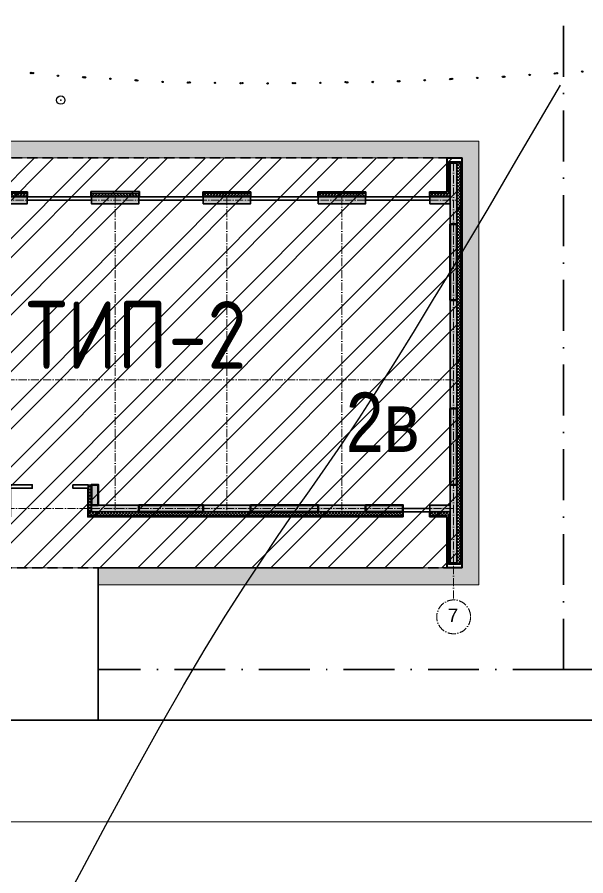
# Model space of a CAD drawing. Header units: millimetres. Extents: x 1353783 to 6492029790, y -7276956 to -512500.
# Drawn here: x 9981133 to 9984494, y -2834021 to -2828950 of the extents above; entities that cross this region are included whole.
import ezdxf
from ezdxf.enums import TextEntityAlignment as Align

# ---------------------------------------------------------------- set-up
doc = ezdxf.new("R2010")
doc.units = ezdxf.units.MM
for name, pattern in [('( Dashed )', [0.75, 0.5, -0.25]), ('482 Границы районов', [5, 3, -1, 0, -1]), ('ACAD_ISO10W100', [18, 12, -3, 0, -3]), ('CONTI', [0]), ('осевая', [50.800000000000004, 31.75, -6.35, 6.35, -6.35])]:
    doc.linetypes.add(name, pattern=pattern)
doc.layers.get('0').update_dxf_attribs({"lineweight": 5})
doc.layers.get('Defpoints').update_dxf_attribs({"color": 255})
for name, color, linetype, lineweight in [('!A-DIAFRAGM типовой', 142, 'Continuous', 0), ('7земля', 7, 'Continuous', 30), ('DIAFRAGM', 46, 'Continuous', 30), ('G-ANNO-SCHD', 231, 'Continuous', 9), ('Hatch', 254, 'Continuous', 5), ('INSULATION', 81, 'Continuous', 5), ('Room_name', 250, 'Continuous', 20), ('Room_number', 250, 'Continuous', 13), ('ГП-Граница учасика ИЖС', 3, 'Continuous', 5), ('ГП-Тратуар', 3, 'Continuous', 5), ('оси', 231, 'осевая', 9)]:
    doc.layers.add(name, color=color, linetype=linetype, lineweight=lineweight)
for name, color, linetype in [('GORIZUNKNOWN', 32, 'CONTI'), ('PI_DTUNKNOWN', 250, 'CONTI'), ('SIT_LРЕЛЬЕФ', 7, 'CONTI'), ('РЕЛЬЕФ', 7, 'CONTI')]:
    doc.layers.add(name, color=color, linetype=linetype)
doc.styles.add('GOST Common', font='', dxfattribs={"height": 3})
doc.styles.add('ISOCPEUR', font='', dxfattribs={"width": 0.85})
doc.styles.add('основной', font='Arial Narrow.ttf', dxfattribs={"height": 1.5})
doc.styles.get('GOST Common').set_extended_font_data('GOST Common')
doc.styles.get('ISOCPEUR').set_extended_font_data('ISOCPEUR')

# ---------------------------------------------------------------- blocks, each defined once
blk = doc.blocks.new('амвамвам')
at = {"lineweight": 30, "ltscale": 100, "true_color": 0x939598}
h = blk.add_hatch(color=252, dxfattribs=at)
h.dxf.hatch_style = 1
h.paths.add_polyline_path([(9861480.360560529, -3565391.887693496), (9861480.360560536, -3565891.887693496), (9856930.360285938, -3565891.887693496), (9856930.357679859, -3565391.887648938)], flags=17)
h.paths.add_polyline_path([(9864280.360560529, -3565391.887648912), (9864280.360560536, -3565891.887648912), (9875030.357947625, -3565891.887648916), (9875530.357947625, -3565891.887648914), (9875530.357947618, -3553291.857615596), (9875530.357947618, -3552791.857615596), (9850030.357746795, -3552791.857615601), (9849530.357746795, -3552791.857615599), (9849530.35774681, -3568391.654640853), (9850030.361011222, -3568391.654640853), (9850030.35774681, -3553291.854581613), (9875030.35794764, -3553291.857665183), (9875030.357947618, -3565391.887693504)])
at = {"color": 251, "lineweight": 15, "ltscale": 100, "true_color": 0x636466}
blk.add_lwpolyline([(9864280.360560529, -3565391.887648912), (9864280.360560536, -3565891.887648912), (9875030.357947625, -3565891.887648916), (9875530.357947625, -3565891.887648914), (9875530.357947618, -3553291.857615596), (9875530.357947618, -3552791.857615596), (9850030.357746795, -3552791.857615601), (9849530.357746795, -3552791.857615599), (9849530.35774681, -3568391.654640853), (9850030.361011222, -3568391.654640853), (9850030.35774681, -3553291.854581613), (9875030.35794764, -3553291.857665183), (9875030.357947618, -3565391.887693504)], close=True, dxfattribs=at)
blk = doc.blocks.new('ТИП-2')
at = {"layer": '!A-DIAFRAGM типовой', "lineweight": 0, "ltscale": 100, "true_color": 0x000000}
h = blk.add_hatch(color=18, dxfattribs=at)
h.dxf.hatch_style = 1
h.paths.add_polyline_path([(10321114.28069974, -2871325.794384203), (10321314.28069974, -2871325.794339576), (10321314.2802981, -2869525.794339576), (10321114.2802981, -2869525.794384203)])
h = blk.add_hatch(color=18, dxfattribs=at)
h.dxf.hatch_style = 1
h.paths.add_polyline_path([(10345614.2808138, -2871325.784358687), (10345814.2808138, -2871325.78431406), (10345814.28041215, -2869525.78909589), (10345614.28041215, -2869525.789140517)])
h = blk.add_hatch(color=18, dxfattribs=at)
h.dxf.hatch_style = 1
h.paths.add_polyline_path([(10327514.28055711, -2870525.800309684), (10327514.28060173, -2870725.800309684), (10328314.27932481, -2870725.800131175), (10328314.27928018, -2870525.800131175)])
h = blk.add_hatch(color=18, dxfattribs=at)
h.dxf.hatch_style = 1
h.paths.add_polyline_path([(10331714.2812801, -2870525.800449893), (10331714.28132472, -2870725.800449893), (10333114.27990833, -2870725.800137503), (10333114.2798637, -2870525.800137503)])
h = blk.add_hatch(color=18, dxfattribs=at)
h.dxf.hatch_style = 1
h.paths.add_polyline_path([(10335014.28127516, -2870525.800449896), (10335014.28131979, -2870725.800449896), (10336414.27990339, -2870725.800137506), (10336414.27985877, -2870525.800137506)])
h = blk.add_hatch(color=18, dxfattribs=at)
h.dxf.hatch_style = 1
h.paths.add_polyline_path([(10338314.28127516, -2870525.800449896), (10338314.28131979, -2870725.800449896), (10339714.27990339, -2870725.800137506), (10339714.27985877, -2870525.800137506)])
h = blk.add_hatch(color=18, dxfattribs=at)
h.dxf.hatch_style = 1
h.paths.add_polyline_path([(10341714.28127514, -2870525.800449898), (10341714.28131977, -2870725.800449898), (10343114.27990338, -2870725.800137509), (10343114.27985875, -2870525.800137509)])
h = blk.add_hatch(color=18, dxfattribs=at)
h.dxf.hatch_style = 1
h.paths.add_polyline_path([(10345014.2805906, -2870525.791351355), (10345014.28063523, -2870725.791351355), (10345614.28067992, -2870725.791217473), (10345614.28063529, -2870525.791217473)])
h = blk.add_hatch(color=18, dxfattribs=at)
h.dxf.hatch_style = 1
h.paths.add_polyline_path([(10327514.28073561, -2871325.794377865), (10327714.28073561, -2871325.794333238), (10327714.28060173, -2870725.794333238), (10327514.28060173, -2870725.794377865)])
h = blk.add_hatch(color=18, dxfattribs=at)
h.dxf.hatch_style = 1
h.paths.add_polyline_path([(10345814.28014073, -2873575.794361891), (10345614.28014073, -2873575.794406518), (10345614.28085477, -2876775.794416242), (10345814.28085477, -2876775.794371615)])
h = blk.add_hatch(color=18, dxfattribs=at)
h.dxf.hatch_style = 1
h.paths.add_polyline_path([(10321114.28003041, -2876775.795799684), (10321314.28003041, -2876775.795755057), (10321314.2794391, -2874125.798562277), (10321114.2794391, -2874125.798606904)])
h = blk.add_hatch(color=18, dxfattribs=at)
h.dxf.hatch_style = 1
h.paths.add_polyline_path([(10327714.28037449, -2874125.798539959), (10327514.28037449, -2874125.798584586), (10327514.28096579, -2876775.794385423), (10327714.28096579, -2876775.794340796)])
h = blk.add_hatch(color=18, dxfattribs=at)
h.dxf.hatch_style = 1
h.paths.add_polyline_path([(10321314.27962602, -2874925.831572238), (10321314.27967064, -2875125.831572238), (10322714.27967064, -2875125.831259849), (10322714.27962602, -2874925.831259849)])
h = blk.add_hatch(color=18, dxfattribs=at)
h.dxf.hatch_style = 1
h.paths.add_polyline_path([(10326114.28152829, -2874925.825995184), (10326114.28157292, -2875125.825995184), (10327514.28157292, -2875125.825682795), (10327514.28152829, -2874925.825682795)])
h = blk.add_hatch(color=18, dxfattribs=at)
h.dxf.hatch_style = 1
h.paths.add_polyline_path([(10321114.27915135, -2881326.077643656), (10321314.27915135, -2881326.077599029), (10321314.27863808, -2879025.800171928), (10321114.27863808, -2879025.800216555)])
h = blk.add_hatch(color=18, dxfattribs=at)
h.dxf.hatch_style = 1
h.paths.add_polyline_path([(10327514.2807444, -2879025.799959368), (10327714.2807444, -2879025.800003995), (10327714.28023113, -2881326.058647835), (10327514.28023113, -2881326.058603208)])
h = blk.add_hatch(color=18, dxfattribs=at)
h.dxf.hatch_style = 1
h.paths.add_polyline_path([(10332314.28074961, -2879025.801131424), (10332514.28074961, -2879025.801176051), (10332514.28057111, -2879825.794317264), (10332314.28057111, -2879825.794272637)])
h = blk.add_hatch(color=18, dxfattribs=at)
h.dxf.hatch_style = 1
h.paths.add_polyline_path([(10345614.28074932, -2879025.800275051), (10345814.28074932, -2879025.800319678), (10345814.2802361, -2881325.824323273), (10345614.2802361, -2881325.824278646)])
h = blk.add_hatch(color=18, dxfattribs=at)
h.dxf.hatch_style = 1
h.paths.add_polyline_path([(10327714.2805659, -2879825.794171644), (10327714.28061052, -2879625.794171644), (10328314.28098999, -2879625.794305526), (10328314.28094537, -2879825.794305526)])
h = blk.add_hatch(color=18, dxfattribs=at)
h.dxf.hatch_style = 1
h.paths.add_polyline_path([(10331714.28102024, -2879825.794138756), (10331714.28106486, -2879625.794138756), (10332314.28061573, -2879625.794272637), (10332314.28057111, -2879825.794272637)])
h = blk.add_hatch(color=18, dxfattribs=at)
h.dxf.hatch_style = 1
h.paths.add_polyline_path([(10335014.28225489, -2879625.824392607), (10335014.28229951, -2879825.824392607), (10336414.28110833, -2879825.824080218), (10336414.2810637, -2879625.824080218)])
h = blk.add_hatch(color=18, dxfattribs=at)
h.dxf.hatch_style = 1
h.paths.add_polyline_path([(10338314.28253459, -2879625.794518085), (10338314.28257921, -2879825.794518085), (10339714.28052839, -2879825.794205696), (10339714.28048377, -2879625.794205696)])
h = blk.add_hatch(color=18, dxfattribs=at)
h.dxf.hatch_style = 1
h.paths.add_polyline_path([(10341714.28127385, -2879825.824144751), (10341714.28131847, -2879625.824144751), (10343114.27988221, -2879625.824457141), (10343114.27983759, -2879825.824457141)])
h = blk.add_hatch(color=18, dxfattribs=at)
h.dxf.hatch_style = 1
h.paths.add_polyline_path([(10345014.28052612, -2879825.793282383), (10345014.28057075, -2879625.793282383), (10345614.28061544, -2879625.793416264), (10345614.28057081, -2879825.793416264)])
h = blk.add_hatch(color=18, dxfattribs=at)
h.dxf.hatch_style = 1
h.paths.add_polyline_path([(10321314.28051204, -2881126.057442903), (10321314.28055666, -2881326.057442903), (10321914.28006483, -2881326.057309022), (10321914.2800202, -2881126.057309022)])
h = blk.add_hatch(color=18, dxfattribs=at)
h.dxf.hatch_style = 1
h.paths.add_polyline_path([(10326914.28070969, -2881126.058737089), (10326914.28075432, -2881326.058737089), (10327514.28029807, -2881326.058603208), (10327514.28025345, -2881126.058603208)])
at = {"layer": 'Hatch', "lineweight": 40, "ltscale": 0.5, "true_color": 0x000000}
for points in [[(10345814.28061054, -2873575.794361891), (10345614.28061054, -2873575.794361891), (10345614.28061054, -2871325.788480768), (10345814.28061054, -2871325.788480768)], [(10326114.2815506, -2875125.831259849), (10326114.2815506, -2874925.831259849), (10322714.27970029, -2874925.831259849), (10322714.27970029, -2875125.831259849)], [(10321314.27894875, -2879025.800193593), (10321114.27894875, -2879025.800193593), (10321114.27894875, -2876775.793202593), (10321314.27894875, -2876775.793202593)], [(10327714.28061054, -2878025.796644622), (10327514.28061054, -2878025.796644622), (10327514.28061054, -2876775.794349302), (10327714.28061054, -2876775.794349302)], [(10345814.28061053, -2879025.800297365), (10345614.28061053, -2879025.800297365), (10345614.28061053, -2876775.794416242), (10345814.28061053, -2876775.794416242)], [(10335214.28061027, -2879625.821870604), (10335014.28061027, -2879625.821870604), (10335014.28061027, -2879025.825927126), (10335214.28061027, -2879025.825927126)], [(10328314.28098999, -2879825.824323271), (10328314.28098999, -2879625.824323271), (10330914.29235347, -2879625.824323271), (10330914.29235347, -2879825.824323271)], [(10336414.28108601, -2879825.794361876), (10336414.28108601, -2879625.794361876), (10338314.28253459, -2879625.794361876), (10338314.28253459, -2879825.794361876)], [(10339714.28050608, -2879825.794361876), (10339714.28050608, -2879625.794361876), (10341714.28129616, -2879625.794361876), (10341714.28129616, -2879825.794361876)], [(10343114.2798599, -2879825.794361876), (10343114.2798599, -2879625.794361876), (10344214.28054843, -2879625.794361876), (10344214.28054843, -2879825.794361876)]]:
    blk.add_hatch(color=18, dxfattribs=at).paths.add_polyline_path(points)
at = {"layer": 'INSULATION', "ltscale": 0.5, "true_color": 0x000000}
h = blk.add_hatch(dxfattribs=at)
h.set_pattern_fill('ANSI37', color=18, scale=9.999997768927233, angle=-90.00000000000006)
h.set_pattern_definition([(314.9999999999999, (10327382.394814, -2869475.794395359), (22.45063529377169, 22.45063529377164), []), (44.99999999999994, (10327382.394814, -2869475.794395359), (-22.45063529377164, 22.45063529377169), [])])
h.paths.add_polyline_path([(10321364.2798853, -2869475.794395359), (10321364.2798853, -2869525.794384203), (10321064.28030925, -2869525.794384203), (10321064.28030925, -2869475.794395359)])
h = blk.add_hatch(dxfattribs=at)
h.set_pattern_fill('ANSI37', color=18, scale=9.999997768927233, angle=180)
h.set_pattern_definition([(225, (10321114.2802981, -2875843.908888947), (22.45063529377165, -22.45063529377168), []), (314.9999999999999, (10321114.2802981, -2875843.908888947), (22.45063529377168, 22.45063529377165), [])])
h.paths.add_polyline_path([(10321114.2802981, -2871325.790389668), (10321064.28030925, -2871325.790389668), (10321064.28030925, -2869525.794384204), (10321114.2802981, -2869525.794384204)])
h = blk.add_hatch(dxfattribs=at)
h.set_pattern_fill('ANSI37', color=18, scale=9.999997768927233, angle=180)
h.set_pattern_definition([(225, (10321364.2798853, -2875843.90884432), (22.45063529377165, -22.45063529377168), []), (314.9999999999999, (10321364.2798853, -2875843.90884432), (22.45063529377168, 22.45063529377165), [])])
h.paths.add_polyline_path([(10321364.2798853, -2871325.790345041), (10321314.27989646, -2871325.790345041), (10321314.27989646, -2869525.794339577), (10321364.2798853, -2869525.794339577)])
h = blk.add_hatch(dxfattribs=at)
h.set_pattern_fill('ANSI37', color=18, scale=9.999997768927233, angle=-90.00000000000006)
h.set_pattern_definition([(314.9999999999999, (10351882.39492805, -2869475.789151673), (22.45063529377169, 22.45063529377164), []), (44.99999999999994, (10351882.39492805, -2869475.789151673), (-22.45063529377164, 22.45063529377169), [])])
h.paths.add_polyline_path([(10345914.28061054, -2869475.789151673), (10345914.28061054, -2869525.789140517), (10345564.28042331, -2869525.789140517), (10345564.28042331, -2869475.789151673)])
h = blk.add_hatch(dxfattribs=at)
h.set_pattern_fill('ANSI37', color=18, scale=9.999997768927233, angle=180)
h.set_pattern_definition([(225, (10345614.28041215, -2875843.903645261), (22.45063529377165, -22.45063529377168), []), (314.9999999999999, (10345614.28041215, -2875843.903645261), (22.45063529377168, 22.45063529377165), [])])
h.paths.add_polyline_path([(10345614.28041215, -2870425.78714325), (10345564.28042331, -2870425.78714325), (10345564.28042331, -2869525.789140518), (10345614.28041215, -2869525.789140518)])
h = blk.add_hatch(dxfattribs=at)
h.set_pattern_fill('ANSI37', color=18, scale=20)
h.set_pattern_definition([(45, (10345814.28061054, -2874889.555347299), (-44.90128060534577, 44.90128060534577), []), (135, (10345814.28061054, -2874889.555347299), (-44.90128060534577, -44.90128060534576), [])])
h.paths.add_polyline_path([(10345814.28061054, -2869525.78909589), (10345914.28061054, -2869525.78909589), (10345914.28061054, -2881325.824323273), (10345814.28061054, -2881325.824323273)])
h = blk.add_hatch(dxfattribs=at)
h.set_pattern_fill('ANSI37', color=18, scale=20)
h.set_pattern_definition([(45, (10327414.2815629, -2865889.519247569), (-44.90128060534577, 44.90128060534577), []), (135, (10327414.2815629, -2865889.519247569), (-44.90128060534577, -44.90128060534576), [])])
h.paths.add_polyline_path([(10327414.2815629, -2870425.794355548), (10327514.2815629, -2870425.794355548), (10327514.2815629, -2871325.789249334), (10327414.2815629, -2871325.789249334)])
h = blk.add_hatch(dxfattribs=at)
h.set_pattern_fill('ANSI37', color=18, scale=20, angle=-90.00000000000001)
h.set_pattern_definition([(315, (10332450.5196007, -2870425.794355548), (44.90128060534578, 44.90128060534576), []), (44.99999999999999, (10332450.5196007, -2870425.794355548), (-44.90128060534575, 44.90128060534578), [])])
h.paths.add_polyline_path([(10328314.27928018, -2870425.794355548), (10328314.27928018, -2870525.794355548), (10327514.28056893, -2870525.794355548), (10327514.28056893, -2870425.794355548)])
h = blk.add_hatch(dxfattribs=at)
h.set_pattern_fill('ANSI37', color=18, scale=20, angle=-90.00000000000001)
h.set_pattern_definition([(315, (10337250.52018422, -2870425.794361876), (44.90128060534578, 44.90128060534576), []), (44.99999999999999, (10337250.52018422, -2870425.794361876), (-44.90128060534575, 44.90128060534578), [])])
h.paths.add_polyline_path([(10333114.2798637, -2870425.794361876), (10333114.2798637, -2870525.794361876), (10331714.28128971, -2870525.794361876), (10331714.28128971, -2870425.794361876)])
h = blk.add_hatch(dxfattribs=at)
h.set_pattern_fill('ANSI37', color=18, scale=20, angle=-90.00000000000001)
h.set_pattern_definition([(315, (10340550.52017928, -2870425.794361879), (44.90128060534578, 44.90128060534576), []), (44.99999999999999, (10340550.52017928, -2870425.794361879), (-44.90128060534575, 44.90128060534578), [])])
h.paths.add_polyline_path([(10336414.27985877, -2870425.794361879), (10336414.27985877, -2870525.794361879), (10335014.28128477, -2870525.794361879), (10335014.28128477, -2870425.794361879)])
h = blk.add_hatch(dxfattribs=at)
h.set_pattern_fill('ANSI37', color=18, scale=20, angle=-90.00000000000001)
h.set_pattern_definition([(315, (10343850.52017928, -2870425.794361879), (44.90128060534578, 44.90128060534576), []), (44.99999999999999, (10343850.52017928, -2870425.794361879), (-44.90128060534575, 44.90128060534578), [])])
h.paths.add_polyline_path([(10339714.27985877, -2870425.794361879), (10339714.27985877, -2870525.794361879), (10338314.28128477, -2870525.794361879), (10338314.28128477, -2870425.794361879)])
h = blk.add_hatch(dxfattribs=at)
h.set_pattern_fill('ANSI37', color=18, scale=20, angle=-90.00000000000001)
h.set_pattern_definition([(315, (10347250.52017927, -2870425.794361881), (44.90128060534578, 44.90128060534576), []), (44.99999999999999, (10347250.52017927, -2870425.794361881), (-44.90128060534575, 44.90128060534578), [])])
h.paths.add_polyline_path([(10343114.27985875, -2870425.794361881), (10343114.27985875, -2870525.794361881), (10341714.28128475, -2870525.794361881), (10341714.28128475, -2870425.794361881)])
h = blk.add_hatch(dxfattribs=at)
h.set_pattern_fill('ANSI37', color=18, scale=20, angle=-90.00000000000001)
h.set_pattern_definition([(315, (10349750.51964987, -2870425.785062528), (44.90128060534578, 44.90128060534576), []), (44.99999999999999, (10349750.51964987, -2870425.785062528), (-44.90128060534575, 44.90128060534578), [])])
h.paths.add_polyline_path([(10345614.28063529, -2870425.785062528), (10345614.28063529, -2870525.785062528), (10345014.28063528, -2870525.785062528), (10345014.28063528, -2870425.785062528)])
h = blk.add_hatch(dxfattribs=at)
h.set_pattern_fill('ANSI37', color=18, scale=9.999997768927233, angle=-90.00000000000006)
h.set_pattern_definition([(314.9999999999999, (10327382.394814, -2871325.790345041), (22.45063529377169, 22.45063529377164), []), (44.99999999999994, (10327382.394814, -2871325.790345041), (-22.45063529377164, 22.45063529377169), [])])
h.paths.add_polyline_path([(10321364.2798853, -2871325.790345041), (10321364.2798853, -2871375.790333886), (10321064.28030925, -2871375.790333886), (10321064.28030925, -2871325.790345041)])
h = blk.add_hatch(dxfattribs=at)
h.set_pattern_fill('ANSI37', color=18, scale=9.999997768927233, angle=-90.00000000000006)
h.set_pattern_definition([(314.9999999999999, (10327382.39437895, -2874075.798565724), (22.45063529377169, 22.45063529377164), []), (44.99999999999994, (10327382.39437895, -2874075.798565724), (-22.45063529377164, 22.45063529377169), [])])
h.paths.add_polyline_path([(10321364.27945026, -2874075.798565724), (10321364.27945026, -2874125.798554569), (10321014.27946141, -2874125.798554569), (10321014.27946141, -2874075.798565724)])
h = blk.add_hatch(dxfattribs=at)
h.set_pattern_fill('ANSI37', color=18, scale=20)
h.set_pattern_definition([(45, (10321014.27946141, -2874889.533734227), (-44.90128060534577, 44.90128060534577), []), (135, (10321014.27946141, -2874889.533734227), (-44.90128060534577, -44.90128060534576), [])])
h.paths.add_polyline_path([(10321014.27946141, -2874125.798606904), (10321114.27946141, -2874125.798606904), (10321114.27946141, -2881326.048640783), (10321014.27946141, -2881326.048640783)])
h = blk.add_hatch(dxfattribs=at)
h.set_pattern_fill('ANSI37', color=18, scale=9.999997768927233, angle=180)
h.set_pattern_definition([(225, (10321364.27945026, -2880543.938621005), (22.45063529377165, -22.45063529377168), []), (314.9999999999999, (10321364.27945026, -2880543.938621005), (22.45063529377168, 22.45063529377165), [])])
h.paths.add_polyline_path([(10321364.27945026, -2874825.824133673), (10321314.27946142, -2874825.824133673), (10321314.27946142, -2874125.798562277), (10321364.27945026, -2874125.798562277)])
h = blk.add_hatch(dxfattribs=at)
h.set_pattern_fill('ANSI37', color=18, scale=20)
h.set_pattern_definition([(45, (10327414.28061054, -2874689.525385892), (-44.90128060534577, 44.90128060534577), []), (135, (10327414.28061054, -2874689.525385892), (-44.90128060534577, -44.90128060534576), [])])
h.paths.add_polyline_path([(10327414.28061054, -2874125.798386612), (10327514.28061054, -2874125.798386612), (10327514.28061054, -2874925.830007446), (10327414.28061054, -2874925.830007446)])
h = blk.add_hatch(dxfattribs=at)
h.set_pattern_fill('ANSI37', color=18, scale=20, angle=-90.00000000000001)
h.set_pattern_definition([(315, (10330450.52060862, -2874825.824133673), (44.90128060534578, 44.90128060534576), []), (44.99999999999999, (10330450.52060862, -2874825.824133673), (-44.90128060534575, 44.90128060534578), [])])
h.paths.add_polyline_path([(10327414.28159401, -2874825.824133673), (10327414.28159401, -2874925.824133673), (10321314.27962602, -2874925.824133673), (10321314.27962602, -2874825.824133673)])
h = blk.add_hatch(dxfattribs=at)
h.set_pattern_fill('ANSI37', color=18, scale=20, angle=179.9999999999999)
h.set_pattern_definition([(225, (10332614.28057056, -2888962.033331858), (44.90128060534573, -44.90128060534581), []), (314.9999999999999, (10332614.28057056, -2888962.033331858), (44.90128060534581, 44.90128060534572), [])])
h.paths.add_polyline_path([(10332614.28057056, -2879925.794317249), (10332514.28057056, -2879925.794317249), (10332514.28057056, -2879025.801176051), (10332614.28057056, -2879025.801176051)])
h = blk.add_hatch(dxfattribs=at)
h.set_pattern_fill('ANSI37', color=18, scale=20, angle=179.9999999999999)
h.set_pattern_definition([(225, (10335014.28061027, -2888962.063337865), (44.90128060534573, -44.90128060534581), []), (314.9999999999999, (10335014.28061027, -2888962.063337865), (44.90128060534581, 44.90128060534572), [])])
h.paths.add_polyline_path([(10335014.28061027, -2879825.824323271), (10334914.28061027, -2879825.824323271), (10334914.28061027, -2879025.825927126), (10335014.28061027, -2879025.825927126)])
h = blk.add_hatch(dxfattribs=at)
h.set_pattern_fill('ANSI37', color=18, scale=20)
h.set_pattern_definition([(45, (10327714.28025345, -2874989.564133187), (-44.90128060534577, 44.90128060534577), []), (135, (10327714.28025345, -2874989.564133187), (-44.90128060534577, -44.90128060534576), [])])
h.paths.add_polyline_path([(10327714.28025345, -2879925.785347199), (10327814.28025345, -2879925.785347199), (10327814.28025345, -2881426.079039743), (10327714.28025345, -2881426.079039743)])
h = blk.add_hatch(dxfattribs=at)
h.set_pattern_fill('ANSI37', color=18, scale=20, angle=-90.00000000000001)
h.set_pattern_definition([(315, (10336350.53136806, -2879825.824323271), (44.90128060534578, 44.90128060534576), []), (44.99999999999999, (10336350.53136806, -2879825.824323271), (-44.90128060534575, 44.90128060534578), [])])
h.paths.add_polyline_path([(10330914.29235347, -2879825.824323271), (10330914.29235347, -2879925.824323271), (10327714.28053664, -2879925.824323271), (10327714.28053664, -2879825.824323271)])
h = blk.add_hatch(dxfattribs=at)
h.set_pattern_fill('ANSI37', color=18, scale=20, angle=-90.00000000000001)
h.set_pattern_definition([(315, (10337150.5195857, -2879825.794317264), (44.90128060534578, 44.90128060534576), []), (44.99999999999999, (10337150.5195857, -2879825.794317264), (-44.90128060534575, 44.90128060534578), [])])
h.paths.add_polyline_path([(10332514.28057083, -2879825.794317264), (10332514.28057083, -2879925.794317264), (10331714.28105371, -2879925.794317264), (10331714.28105371, -2879825.794317264)])
h = blk.add_hatch(dxfattribs=at)
h.set_pattern_fill('ANSI37', color=18, scale=20, angle=-90.00000000000001)
h.set_pattern_definition([(315, (10337150.51958543, -2879825.794317264), (44.90128060534578, 44.90128060534576), []), (44.99999999999999, (10337150.51958543, -2879825.794317264), (-44.90128060534575, 44.90128060534578), [])])
h.paths.add_polyline_path([(10332514.28057056, -2879825.794317264), (10332514.28057056, -2879925.794317264), (10331714.28105371, -2879925.794317264), (10331714.28105371, -2879825.794317264)])
h = blk.add_hatch(dxfattribs=at)
h.set_pattern_fill('ANSI37', color=18, scale=20, angle=-90.00000000000001)
h.set_pattern_definition([(315, (10348350.49587957, -2879825.824323271), (44.90128060534578, 44.90128060534576), []), (44.99999999999999, (10348350.49587957, -2879825.824323271), (-44.90128060534575, 44.90128060534578), [])])
h.paths.add_polyline_path([(10344214.28054843, -2879825.824323271), (10344214.28054843, -2879925.824323271), (10334914.28061027, -2879925.824323271), (10334914.28061027, -2879825.824323271)])
h = blk.add_hatch(dxfattribs=at)
h.set_pattern_fill('ANSI37', color=18, scale=20, angle=-90.00000000000001)
h.set_pattern_definition([(315, (10350550.47336881, -2879825.793460892), (44.90128060534578, 44.90128060534576), []), (44.99999999999999, (10350550.47336881, -2879825.793460892), (-44.90128060534575, 44.90128060534578), [])])
h.paths.add_polyline_path([(10345614.2805485, -2879825.793460892), (10345614.2805485, -2879925.793460892), (10345014.28057075, -2879925.793460892), (10345014.28057075, -2879825.793460892)])
h = blk.add_hatch(dxfattribs=at)
h.set_pattern_fill('ANSI37', color=18, scale=9.999997768927233, angle=180)
h.set_pattern_definition([(225, (10345614.2805485, -2886243.907965635), (22.45063529377165, -22.45063529377168), []), (314.9999999999999, (10345614.2805485, -2886243.907965635), (22.45063529377168, 22.45063529377165), [])])
h.paths.add_polyline_path([(10345614.2805485, -2881325.824290544), (10345564.28055965, -2881325.824290544), (10345564.28055965, -2879925.793460892), (10345614.2805485, -2879925.793460892)])
h = blk.add_hatch(dxfattribs=at)
h.set_pattern_fill('ANSI37', color=18, scale=20, angle=-90.00000000000001)
h.set_pattern_definition([(315, (10324750.51957127, -2881326.077621342), (44.90128060534578, 44.90128060534576), []), (44.99999999999999, (10324750.51957127, -2881326.077621342), (-44.90128060534575, 44.90128060534578), [])])
h.paths.add_polyline_path([(10321914.28009829, -2881326.077621342), (10321914.28009829, -2881426.077621342), (10321014.27946141, -2881426.077621342), (10321014.27946141, -2881326.077621342)])
h = blk.add_hatch(dxfattribs=at)
h.set_pattern_fill('ANSI37', color=18, scale=20, angle=-90.00000000000001)
h.set_pattern_definition([(315, (10330750.51926805, -2881326.079039743), (44.90128060534578, 44.90128060534576), []), (44.99999999999999, (10330750.51926805, -2881326.079039743), (-44.90128060534575, 44.90128060534578), [])])
h.paths.add_polyline_path([(10327714.28025345, -2881326.079039743), (10327714.28025345, -2881426.079039743), (10326914.28071002, -2881426.079039743), (10326914.28071002, -2881326.079039743)])
h = blk.add_hatch(dxfattribs=at)
h.set_pattern_fill('ANSI37', color=18, scale=9.999997768927233, angle=-90.00000000000006)
h.set_pattern_definition([(314.9999999999999, (10351882.3950644, -2881325.824290544), (22.45063529377169, 22.45063529377164), []), (44.99999999999994, (10351882.3950644, -2881325.824290544), (-22.45063529377164, 22.45063529377169), [])])
h.paths.add_polyline_path([(10345914.28061054, -2881325.824290544), (10345914.28061054, -2881375.824279389), (10345564.28055965, -2881375.824279389), (10345564.28055965, -2881325.824290544)])
at = {"color": 18, "linetype": 'ByBlock', "lineweight": 30, "true_color": 0x000000}
for points in [[(10328314.27928018, -2870525.794355548), (10331714.28130241, -2870525.794355548), (10331714.28130241, -2870625.800449893), (10328314.27928018, -2870625.800449893)], [(10333114.27986369, -2870525.756146566), (10335014.28131978, -2870525.756146566), (10335014.28131978, -2870625.756146566), (10333114.27986369, -2870625.756146566)], [(10336414.27985876, -2870525.794361879), (10338314.28129747, -2870525.794361879), (10338314.28129747, -2870625.800449896), (10336414.27985876, -2870625.800449896)], [(10339714.27985876, -2870525.794361879), (10341714.28131977, -2870525.794361879), (10341714.28131977, -2870625.799449384), (10339714.27985876, -2870625.799449384)], [(10343114.27985875, -2870525.794339563), (10345014.28061292, -2870525.794339563), (10345014.28061292, -2870625.800185732), (10343114.27985875, -2870625.800185732)], [(10327514.2815629, -2871325.795381329), (10327614.2815629, -2871325.795381329), (10327614.2815629, -2872125.795181153), (10327514.2815629, -2872125.795181153)], [(10327514.28071269, -2873325.798386612), (10327614.28071269, -2873325.798386612), (10327614.28071269, -2874125.798562272), (10327514.28071269, -2874125.798562272)], [(10332614.28057056, -2879025.768387593), (10333264.25908176, -2879025.768387593), (10333264.25908176, -2879125.768387593), (10332614.28057056, -2879125.768387593)], [(10334464.24565501, -2879025.825927157), (10334914.29123075, -2879025.825927157), (10334914.29123075, -2879125.825927126), (10334464.24565501, -2879125.825927126)], [(10330914.29235347, -2879725.797039525), (10331714.29235347, -2879725.797039525), (10331714.29235347, -2879825.824323271), (10330914.29235347, -2879825.824323271)], [(10344214.28054843, -2879725.800007225), (10345014.28057075, -2879725.800007225), (10345014.28057075, -2879825.793282383), (10344214.28054843, -2879825.793282383)]]:
    blk.add_lwpolyline(points, close=True, dxfattribs=at)
at = {"layer": '7земля', "color": 18, "lineweight": 30, "ltscale": 100, "true_color": 0x000000}
for p, q in [((10320964.28027582, -2871475.796514559), (10320964.2804097, -2869375.791233699)), ((10320964.2804097, -2869375.791233699), (10321414.2809006, -2869375.791233699)), ((10321414.2809006, -2869375.791233699), (10321414.28076672, -2871475.796514559)), ((10345514.28045678, -2869375.79436189), (10345964.28061054, -2869375.794317263)), ((10345514.28059066, -2870375.794339575), (10345514.28045678, -2869375.79436189)), ((10345964.28061054, -2869375.794317263), (10345964.28061053, -2881475.824345585)), ((10320974.28027646, -2871465.796514559), (10320974.28040907, -2869385.791233699)), ((10320974.28040907, -2869385.791233699), (10321404.28089996, -2869385.791233699)), ((10321404.28089996, -2869385.791233699), (10321404.28076736, -2871465.796514559)), ((10345524.28045812, -2869385.794360898), (10345954.28061054, -2869385.794318255)), ((10345524.280592, -2870385.794339138), (10345524.28045812, -2869385.794360898)), ((10345954.28061054, -2869385.794318255), (10345954.28061053, -2881465.824344593)), ((10328324.28124144, -2870375.794355548), (10327364.28159401, -2870375.794355548)), ((10327364.28159401, -2870375.794355548), (10327364.28159401, -2871335.795381329)), ((10328314.28124144, -2870385.794355548), (10327374.28159401, -2870385.794355548)), ((10327374.28159401, -2870385.794355548), (10327374.28159401, -2871325.795381329)), ((10328314.28124144, -2870525.794355548), (10328314.28124144, -2870385.794355548)), ((10328324.28124144, -2870525.794355548), (10328324.28124144, -2870375.794355548)), ((10333124.27992577, -2870375.794361876), (10331704.28132896, -2870375.794361876)), ((10331704.28132896, -2870375.794361876), (10331704.28132896, -2870525.794361875)), ((10333114.27992577, -2870385.794361876), (10331714.28132896, -2870385.794361876)), ((10331714.28132896, -2870385.794361876), (10331714.28132896, -2870525.794361875)), ((10333114.27992577, -2870525.794361876), (10333114.27992577, -2870385.794361876)), ((10333124.27992577, -2870525.794361876), (10333124.27992577, -2870375.794361876)), ((10336434.27992084, -2870365.794361879), (10334994.28132403, -2870365.79436188)), ((10334994.28132403, -2870365.79436188), (10334994.28132403, -2870525.794361878)), ((10336424.27992084, -2870375.794361879), (10335004.28132403, -2870375.79436188)), ((10335004.28132403, -2870375.79436188), (10335004.28132403, -2870525.794361878)), ((10336424.27992084, -2870525.794361879), (10336424.27992084, -2870375.794361879)), ((10336434.27992084, -2870525.794361879), (10336434.27992084, -2870365.794361879)), ((10339724.27992084, -2870375.794361879), (10338304.28132403, -2870375.79436188)), ((10338304.28132403, -2870375.79436188), (10338304.28132403, -2870525.794361878)), ((10339714.27992084, -2870385.794361879), (10338314.28132403, -2870385.79436188)), ((10338314.28132403, -2870385.79436188), (10338314.28132403, -2870525.794361878)), ((10339714.27992084, -2870525.794361879), (10339714.27992084, -2870385.794361879)), ((10339724.27992084, -2870525.794361879), (10339724.27992084, -2870375.794361879)), ((10343124.27992082, -2870375.794361881), (10341704.28132401, -2870375.794361882)), ((10341704.28132401, -2870375.794361882), (10341704.28132401, -2870525.794361881)), ((10343114.27992082, -2870385.794361881), (10341714.28132401, -2870385.794361882)), ((10341714.28132401, -2870385.794361882), (10341714.28132401, -2870525.794361881)), ((10343114.27992082, -2870525.794361881), (10343114.27992082, -2870385.794361881)), ((10343124.27992082, -2870525.794361881), (10343124.27992082, -2870375.794361881)), ((10345004.28061053, -2870375.794361889), (10345514.28059066, -2870375.794339575)), ((10345004.28061054, -2870525.794361876), (10345004.28061053, -2870375.794361889)), ((10345014.28061053, -2870385.794361452), (10345524.280592, -2870385.794339138)), ((10345014.28061054, -2870525.794361875), (10345014.28061053, -2870385.794361452)), ((10327364.28159401, -2871335.795381329), (10327514.27367144, -2871335.795381329)), ((10327374.28159401, -2871325.795381329), (10327514.27367144, -2871325.795381329)), ((10321414.28076672, -2871475.796514559), (10320964.28027582, -2871475.796514559)), ((10321404.28076736, -2871465.796514559), (10320974.28027646, -2871465.796514559)), ((10320964.28106804, -2881476.057353649), (10320964.28106805, -2874025.8241832)), ((10320964.28106805, -2874025.8241832), (10321414.27945026, -2874025.824160886)), ((10320974.28106804, -2881466.057353649), (10320974.28106805, -2874035.824182704)), ((10320974.28106805, -2874035.824182704), (10321404.27945026, -2874035.824161382)), ((10321404.27945026, -2874035.824161382), (10321404.27945026, -2874785.824122479)), ((10321414.27945026, -2874025.824160886), (10321414.27945026, -2874775.824122517)), ((10327364.28159401, -2874775.82414483), (10327364.21292597, -2874115.798386612)), ((10327364.21292597, -2874115.798386612), (10327514.21293713, -2874115.798386612)), ((10327374.28263445, -2874785.824144868), (10327374.21396641, -2874125.798386612)), ((10327374.21396641, -2874125.798386612), (10327514.21293713, -2874125.798386612)), ((10321404.27945026, -2874785.824122479), (10327374.28263445, -2874785.824144868)), ((10321414.27945026, -2874775.824122517), (10327364.28159401, -2874775.82414483)), ((10332614.261845, -2879125.768828188), (10332614.29885607, -2879965.794317266)), ((10332624.26184499, -2879125.768387593), (10332624.29929667, -2879975.794317266)), ((10334904.29123078, -2879125.822909051), (10334904.28061027, -2879976.91874114)), ((10334914.29123078, -2879125.823033837), (10334914.28073513, -2879966.912338934)), ((10330914.29235347, -2879965.809323515), (10327854.28034276, -2879965.803491376)), ((10327854.28034276, -2879965.803491376), (10327854.28034276, -2881465.80350904)), ((10330924.29235347, -2879975.809342574), (10327864.28034276, -2879975.803510435)), ((10327864.28034276, -2879975.803510435), (10327864.28034276, -2881475.803510435)), ((10330914.29235347, -2879825.839303969), (10330914.29235347, -2879965.809323515)), ((10330924.29235347, -2879825.839303969), (10330924.29235347, -2879975.809342574)), ((10331704.28105371, -2879975.794317264), (10331704.28105371, -2879825.794317265)), ((10332624.29929667, -2879975.794317266), (10331704.28105371, -2879975.794317264)), ((10331714.28105371, -2879965.794317264), (10331714.28105371, -2879825.794317265)), ((10332614.29885607, -2879965.794317266), (10331714.28105371, -2879965.794317264)), ((10334904.28061027, -2879976.91874114), (10336614.28759306, -2879975.82432327)), ((10334914.28073513, -2879966.912338934), (10336614.28119298, -2879965.824325318)), ((10336614.28759306, -2879965.82432327), (10344214.28054843, -2879965.82432327)), ((10336614.28759306, -2879975.82432327), (10344224.28054843, -2879975.82432327)), ((10344214.28054843, -2879965.82432327), (10344214.28054843, -2879825.82432327)), ((10344224.28054843, -2879975.82432327), (10344224.28054843, -2879825.82432327)), ((10345004.28057075, -2879975.794361888), (10345004.28057075, -2879825.824323284)), ((10345514.28052619, -2879975.794361888), (10345004.28057075, -2879975.794361888)), ((10345014.28057075, -2879965.794361888), (10345014.28057075, -2879825.824323284)), ((10345524.28052827, -2879965.794361888), (10345014.28057075, -2879965.794361888)), ((10345514.28021374, -2881475.824300958), (10345514.28052619, -2879975.794361888)), ((10345524.28021582, -2881465.82430195), (10345524.28052827, -2879965.794361888)), ((10321914.28019727, -2881126.05755519), (10321914.28013364, -2881466.057353649)), ((10321924.28019727, -2881126.057557062), (10321924.28013176, -2881476.057353649)), ((10326904.28066573, -2881475.803376555), (10326904.28073118, -2881126.058489048)), ((10326914.2806676, -2881465.803377949), (10326914.28073118, -2881126.05849092)), ((10321924.28013176, -2881476.057353649), (10320964.28106804, -2881476.057353649)), ((10321914.28013364, -2881466.057353649), (10320974.28106804, -2881466.057353649)), ((10327864.28034276, -2881475.803510435), (10326904.28066573, -2881475.803376555)), ((10327854.28034276, -2881465.80350904), (10326914.2806676, -2881465.803377949)), ((10345964.28061053, -2881475.824345585), (10345514.28021374, -2881475.824300958)), ((10345954.28061053, -2881465.824344593), (10345524.28021582, -2881465.82430195))]:
    blk.add_line(p, q, dxfattribs=at)
at = {"layer": '7земля', "color": 18, "linetype": '( Dashed )', "lineweight": 30, "ltscale": 600, "true_color": 0x000000}
for p, q in [((10321414.2809006, -2869375.791233699), (10345514.28045678, -2869375.788007024)), ((10320964.28027582, -2871475.796514559), (10320964.28106805, -2874025.8241832)), ((10327864.28034276, -2881475.824301024), (10345514.28021374, -2881475.824300958))]:
    blk.add_line(p, q, dxfattribs=at)
at = {"layer": 'DIAFRAGM', "color": 18, "ltscale": 0.5, "true_color": 0x000000}
for points in [[(10321114.28069974, -2871325.794384203), (10321314.28069974, -2871325.794339576), (10321314.2802981, -2869525.794339576), (10321114.2802981, -2869525.794384203)], [(10345614.2808138, -2871325.784358687), (10345814.2808138, -2871325.78431406), (10345814.28041215, -2869525.78909589), (10345614.28041215, -2869525.789140517)], [(10327514.28055711, -2870525.800309684), (10327514.28060173, -2870725.800309684), (10328314.27932481, -2870725.800131175), (10328314.27928018, -2870525.800131175)], [(10331714.2812801, -2870525.800449893), (10331714.28132472, -2870725.800449893), (10333114.27990833, -2870725.800137503), (10333114.2798637, -2870525.800137503)], [(10335014.28127516, -2870525.800449896), (10335014.28131979, -2870725.800449896), (10336414.27990339, -2870725.800137506), (10336414.27985877, -2870525.800137506)], [(10338314.28127516, -2870525.800449896), (10338314.28131979, -2870725.800449896), (10339714.27990339, -2870725.800137506), (10339714.27985877, -2870525.800137506)], [(10341714.28127514, -2870525.800449898), (10341714.28131977, -2870725.800449898), (10343114.27990338, -2870725.800137509), (10343114.27985875, -2870525.800137509)], [(10345014.2805906, -2870525.791351355), (10345014.28063523, -2870725.791351355), (10345614.28067992, -2870725.791217473), (10345614.28063529, -2870525.791217473)], [(10327514.28073561, -2871325.794377865), (10327714.28073561, -2871325.794333238), (10327714.28060173, -2870725.794333238), (10327514.28060173, -2870725.794377865)], [(10345814.28014073, -2873575.794361891), (10345614.28014073, -2873575.794406518), (10345614.28085477, -2876775.794416242), (10345814.28085477, -2876775.794371615)], [(10321114.28003041, -2876775.795799684), (10321314.28003041, -2876775.795755057), (10321314.2794391, -2874125.798562277), (10321114.2794391, -2874125.798606904)], [(10327714.28037449, -2874125.798539959), (10327514.28037449, -2874125.798584586), (10327514.28096579, -2876775.794385423), (10327714.28096579, -2876775.794340796)], [(10321314.27962602, -2874925.831572238), (10321314.27967064, -2875125.831572238), (10322714.27967064, -2875125.831259849), (10322714.27962602, -2874925.831259849)], [(10326114.28152829, -2874925.825995184), (10326114.28157292, -2875125.825995184), (10327514.28157292, -2875125.825682795), (10327514.28152829, -2874925.825682795)], [(10321114.27915135, -2881326.077643656), (10321314.27915135, -2881326.077599029), (10321314.27863808, -2879025.800171928), (10321114.27863808, -2879025.800216555)], [(10327514.2807444, -2879025.799959368), (10327714.2807444, -2879025.800003995), (10327714.28023113, -2881326.058647835), (10327514.28023113, -2881326.058603208)], [(10332314.28074961, -2879025.801131424), (10332514.28074961, -2879025.801176051), (10332514.28057111, -2879825.794317264), (10332314.28057111, -2879825.794272637)], [(10345614.28074932, -2879025.800275051), (10345814.28074932, -2879025.800319678), (10345814.2802361, -2881325.824323273), (10345614.2802361, -2881325.824278646)], [(10327714.2805659, -2879825.794171644), (10327714.28061052, -2879625.794171644), (10328314.28098999, -2879625.794305526), (10328314.28094537, -2879825.794305526)], [(10331714.28102024, -2879825.794138756), (10331714.28106486, -2879625.794138756), (10332314.28061573, -2879625.794272637), (10332314.28057111, -2879825.794272637)], [(10335014.28225489, -2879625.824392607), (10335014.28229951, -2879825.824392607), (10336414.28110833, -2879825.824080218), (10336414.2810637, -2879625.824080218)], [(10338314.28253459, -2879625.794518085), (10338314.28257921, -2879825.794518085), (10339714.28052839, -2879825.794205696), (10339714.28048377, -2879625.794205696)], [(10341714.28127385, -2879825.824144751), (10341714.28131847, -2879625.824144751), (10343114.27988221, -2879625.824457141), (10343114.27983759, -2879825.824457141)], [(10345014.28052612, -2879825.793282383), (10345014.28057075, -2879625.793282383), (10345614.28061544, -2879625.793416264), (10345614.28057081, -2879825.793416264)], [(10321314.28051204, -2881126.057442903), (10321314.28055666, -2881326.057442903), (10321914.28006483, -2881326.057309022), (10321914.2800202, -2881126.057309022)], [(10326914.28070969, -2881126.058737089), (10326914.28075432, -2881326.058737089), (10327514.28029807, -2881326.058603208), (10327514.28025345, -2881126.058603208)]]:
    blk.add_lwpolyline(points, close=True, dxfattribs=at)
at = {"layer": 'Hatch', "color": 18, "lineweight": 40, "ltscale": 0.5, "true_color": 0x000000}
for points in [[(10345814.28061054, -2873575.794361891), (10345614.28061054, -2873575.794361891), (10345614.28061054, -2871325.788480768), (10345814.28061054, -2871325.788480768)], [(10326114.2815506, -2875125.831259849), (10326114.2815506, -2874925.831259849), (10322714.27970029, -2874925.831259849), (10322714.27970029, -2875125.831259849)], [(10321314.27894875, -2879025.800193593), (10321114.27894875, -2879025.800193593), (10321114.27894875, -2876775.793202593), (10321314.27894875, -2876775.793202593)], [(10327714.28061054, -2878025.796644622), (10327514.28061054, -2878025.796644622), (10327514.28061054, -2876775.794349302), (10327714.28061054, -2876775.794349302)], [(10345814.28061053, -2879025.800297365), (10345614.28061053, -2879025.800297365), (10345614.28061053, -2876775.794416242), (10345814.28061053, -2876775.794416242)], [(10335214.28061027, -2879625.821870604), (10335014.28061027, -2879625.821870604), (10335014.28061027, -2879025.825927126), (10335214.28061027, -2879025.825927126)], [(10328314.28098999, -2879825.824323271), (10328314.28098999, -2879625.824323271), (10330914.29235347, -2879625.824323271), (10330914.29235347, -2879825.824323271)], [(10336414.28108601, -2879825.794361876), (10336414.28108601, -2879625.794361876), (10338314.28253459, -2879625.794361876), (10338314.28253459, -2879825.794361876)], [(10339714.28050608, -2879825.794361876), (10339714.28050608, -2879625.794361876), (10341714.28129616, -2879625.794361876), (10341714.28129616, -2879825.794361876)], [(10343114.2798599, -2879825.794361876), (10343114.2798599, -2879625.794361876), (10344214.28054843, -2879625.794361876), (10344214.28054843, -2879825.794361876)]]:
    blk.add_lwpolyline(points, close=True, dxfattribs=at)
at = {"layer": 'INSULATION', "color": 18, "ltscale": 0.5, "true_color": 0x000000}
for points in [[(10321364.2798853, -2869475.794395359), (10321364.2798853, -2869525.794384203), (10321064.28030925, -2869525.794384203), (10321064.28030925, -2869475.794395359)], [(10321114.2802981, -2871325.790389668), (10321064.28030925, -2871325.790389668), (10321064.28030925, -2869525.794384204), (10321114.2802981, -2869525.794384204)], [(10321364.2798853, -2871325.790345041), (10321314.27989646, -2871325.790345041), (10321314.27989646, -2869525.794339577), (10321364.2798853, -2869525.794339577)], [(10345914.28061054, -2869475.789151673), (10345914.28061054, -2869525.789140517), (10345564.28042331, -2869525.789140517), (10345564.28042331, -2869475.789151673)], [(10345614.28041215, -2870425.78714325), (10345564.28042331, -2870425.78714325), (10345564.28042331, -2869525.789140518), (10345614.28041215, -2869525.789140518)], [(10345814.28061054, -2869525.78909589), (10345914.28061054, -2869525.78909589), (10345914.28061054, -2881325.824323273), (10345814.28061054, -2881325.824323273)], [(10327414.2815629, -2870425.794355548), (10327514.2815629, -2870425.794355548), (10327514.2815629, -2871325.789249334), (10327414.2815629, -2871325.789249334)], [(10328314.27928018, -2870425.794355548), (10328314.27928018, -2870525.794355548), (10327514.28056893, -2870525.794355548), (10327514.28056893, -2870425.794355548)], [(10333114.2798637, -2870425.794361876), (10333114.2798637, -2870525.794361876), (10331714.28128971, -2870525.794361876), (10331714.28128971, -2870425.794361876)], [(10336414.27985877, -2870425.794361879), (10336414.27985877, -2870525.794361879), (10335014.28128477, -2870525.794361879), (10335014.28128477, -2870425.794361879)], [(10339714.27985877, -2870425.794361879), (10339714.27985877, -2870525.794361879), (10338314.28128477, -2870525.794361879), (10338314.28128477, -2870425.794361879)], [(10343114.27985875, -2870425.794361881), (10343114.27985875, -2870525.794361881), (10341714.28128475, -2870525.794361881), (10341714.28128475, -2870425.794361881)], [(10345614.28063529, -2870425.785062528), (10345614.28063529, -2870525.785062528), (10345014.28063528, -2870525.785062528), (10345014.28063528, -2870425.785062528)], [(10321364.2798853, -2871325.790345041), (10321364.2798853, -2871375.790333886), (10321064.28030925, -2871375.790333886), (10321064.28030925, -2871325.790345041)], [(10321364.27945026, -2874075.798565724), (10321364.27945026, -2874125.798554569), (10321014.27946141, -2874125.798554569), (10321014.27946141, -2874075.798565724)], [(10321014.27946141, -2874125.798606904), (10321114.27946141, -2874125.798606904), (10321114.27946141, -2881326.048640783), (10321014.27946141, -2881326.048640783)], [(10321364.27945026, -2874825.824133673), (10321314.27946142, -2874825.824133673), (10321314.27946142, -2874125.798562277), (10321364.27945026, -2874125.798562277)], [(10327414.28061054, -2874125.798386612), (10327514.28061054, -2874125.798386612), (10327514.28061054, -2874925.830007446), (10327414.28061054, -2874925.830007446)], [(10327414.28159401, -2874825.824133673), (10327414.28159401, -2874925.824133673), (10321314.27962602, -2874925.824133673), (10321314.27962602, -2874825.824133673)], [(10332614.28057056, -2879925.794317249), (10332514.28057056, -2879925.794317249), (10332514.28057056, -2879025.801176051), (10332614.28057056, -2879025.801176051)], [(10335014.28061027, -2879825.824323271), (10334914.28061027, -2879825.824323271), (10334914.28061027, -2879025.825927126), (10335014.28061027, -2879025.825927126)], [(10327714.28025345, -2879925.785347199), (10327814.28025345, -2879925.785347199), (10327814.28025345, -2881426.079039743), (10327714.28025345, -2881426.079039743)], [(10330914.29235347, -2879825.824323271), (10330914.29235347, -2879925.824323271), (10327714.28053664, -2879925.824323271), (10327714.28053664, -2879825.824323271)], [(10332514.28057083, -2879825.794317264), (10332514.28057083, -2879925.794317264), (10331714.28105371, -2879925.794317264), (10331714.28105371, -2879825.794317264)], [(10332514.28057056, -2879825.794317264), (10332514.28057056, -2879925.794317264), (10331714.28105371, -2879925.794317264), (10331714.28105371, -2879825.794317264)], [(10344214.28054843, -2879825.824323271), (10344214.28054843, -2879925.824323271), (10334914.28061027, -2879925.824323271), (10334914.28061027, -2879825.824323271)], [(10345614.2805485, -2879825.793460892), (10345614.2805485, -2879925.793460892), (10345014.28057075, -2879925.793460892), (10345014.28057075, -2879825.793460892)], [(10345614.2805485, -2881325.824290544), (10345564.28055965, -2881325.824290544), (10345564.28055965, -2879925.793460892), (10345614.2805485, -2879925.793460892)], [(10321914.28009829, -2881326.077621342), (10321914.28009829, -2881426.077621342), (10321014.27946141, -2881426.077621342), (10321014.27946141, -2881326.077621342)], [(10327714.28025345, -2881326.079039743), (10327714.28025345, -2881426.079039743), (10326914.28071002, -2881426.079039743), (10326914.28071002, -2881326.079039743)], [(10345914.28061054, -2881325.824290544), (10345914.28061054, -2881375.824279389), (10345564.28055965, -2881375.824279389), (10345564.28055965, -2881325.824290544)]]:
    blk.add_lwpolyline(points, close=True, dxfattribs=at)
at = {"layer": 'оси', "color": 251, "linetype": 'ACAD_ISO10W100', "lineweight": 13, "ltscale": 20, "true_color": 0x636466}
for p, q in [((10321214.27855784, -2869375.791233699), (10321214.28146976, -2882425.823073712)), ((10345714.28062705, -2869525.798193383), (10345714.28061053, -2882425.824323284)), ((10319914.25899982, -2870625.794361888), (10322414.28082091, -2870625.794919732)), ((10327364.28159401, -2870625.796247389), (10345814.28153783, -2870625.80036424)), ((10327614.28060475, -2870525.80028737), (10327614.28060966, -2881475.80347557)), ((10332414.28060504, -2870525.800271384), (10332414.28060928, -2879975.794317265)), ((10335714.28118027, -2870525.800271384), (10335714.28118451, -2879976.400334424)), ((10339014.28060011, -2870525.800293701), (10339014.28060434, -2879975.82432327)), ((10342414.27772741, -2870525.800293704), (10342414.27983605, -2879975.82432327)), ((10320964.28106805, -2875925.794361888), (10345814.28261997, -2875925.794361888)), ((10320964.28106804, -2879725.794819324), (10345814.28059313, -2879725.800364242)), ((10319914.25928302, -2881226.028686455), (10327864.28034276, -2881226.022316434))]:
    blk.add_line(p, q, dxfattribs=at)
for centre in [(10319414.25899982, -2870625.794361887), (10319414.25928302, -2881226.028686453), (10321214.28146899, -2882925.82307255), (10345714.28061053, -2882925.824323284)]:
    blk.add_circle(centre, 500, dxfattribs=at)
at = {"layer": 'оси', "color": 251, "linetype": 'ACAD_ISO10W100', "lineweight": 13, "ltscale": 20, "true_color": 0x636466, "char_height": 400, "width": 158.3999999999999, "attachment_point": 2, "line_spacing_factor": 1.016949152542373, "style": 'GOST Common'}
for s, insert in [('{\\fArial|b0|i0|c204|p34;Г}', (10319419.89483052, -2870379.912045029)), ('{\\fArial|b0|i0|c204|p34;А}', (10319419.89511372, -2880980.146369595)), ('{\\fArial|b0|i0|c204|p34;1}', (10321194.14962821, -2882679.940755692)), ('{\\fArial|b0|i0|c0|p34;7}', (10345694.14876976, -2882679.942006425))]:
    blk.add_mtext(s, dxfattribs=dict(at, insert=insert))
blk = doc.blocks.new('оо')
at = {"layer": 'GORIZUNKNOWN', "color": 9, "true_color": 0xc7c8ca}
blk.add_lwpolyline([(222829.5934596913, -3431739.851817344), (222830.8034596913, -3431738.681817343), (222832.0034596913, -3431737.521817344), (222833.1834596913, -3431736.401817343), (222834.2934596913, -3431735.361817343), (222835.3334596913, -3431734.411817344), (222836.2734596914, -3431733.571817343), (222837.1334596913, -3431732.841817344), (222837.9134596914, -3431732.191817343), (222838.6434596913, -3431731.611817343), (222839.3234596913, -3431731.071817343), (222839.9834596913, -3431730.561817344), (222840.6334596913, -3431730.071817343), (222841.2934596914, -3431729.571817343), (222841.9634596913, -3431729.051817344), (222842.6734596913, -3431728.491817344), (222843.4334596913, -3431727.871817344), (222844.2234596913, -3431727.211817344), (222845.0334596914, -3431726.521817344), (222845.8534596913, -3431725.811817344), (222846.6634596914, -3431725.111817343), (222847.4534596913, -3431724.421817344), (222848.2034596913, -3431723.761817344), (222848.8934596913, -3431723.141817343), (222849.5134596913, -3431722.581817344), (222851.3634596913, -3431720.937372898)], dxfattribs=at)
at = {"layer": 'PI_DTUNKNOWN', "color": 9, "true_color": 0xc7c8ca}
blk.add_circle((222837.1634596914, -3431716.841817344), 0.125, dxfattribs=at)
blk.add_point((222837.1634596914, -3431716.841817344), dxfattribs=at)
at = {"layer": 'SIT_LРЕЛЬЕФ', "color": 9, "true_color": 0xc7c8ca}
for centre in [(222836.5734596913, -3431715.811817344), (222836.6234596913, -3431715.831817344), (222837.3034596913, -3431716.131817344), (222838.0034596913, -3431716.401817343), (222838.0534596913, -3431716.421817344), (222838.7534596913, -3431716.691817343), (222839.4534596913, -3431716.961817344), (222839.4934596913, -3431716.981817344), (222840.1934596913, -3431717.251817344), (222840.9034596914, -3431717.501817344), (222840.9534596913, -3431717.511817344), (222841.6634596914, -3431717.751817344), (222842.3734596913, -3431717.991817344), (222842.4234596913, -3431718.001817344), (222843.1334596913, -3431718.241817344), (222843.8534596913, -3431718.461817344), (222843.9034596914, -3431718.481817344), (222844.6234596913, -3431718.701817344), (222845.3434596913, -3431718.911817344), (222845.3834596913, -3431718.931817343), (222846.1034596913, -3431719.151817343), (222846.8234596913, -3431719.361817343), (222846.8634596913, -3431719.371817344), (222847.5834596913, -3431719.571817343), (222848.3134596913, -3431719.771817344), (222848.3634596913, -3431719.781817344), (222849.0834596913, -3431719.981817344), (222849.8134596913, -3431720.181817343), (222849.8534596913, -3431720.191817343), (222850.5834596913, -3431720.371817344), (222851.3034596913, -3431720.561817344), (222851.3634596913, -3431720.571817343), (222852.0934596913, -3431720.751817344)]:
    blk.add_circle(centre, 0.02, dxfattribs=at)
blk = doc.blocks.new('RM_AREA')
at = {"layer": 'Room_number', "color": 0, "linetype": 'ByBlock', "lineweight": -2, "style": 'ISOCPEUR', "width": 0.85}
blk.add_attdef('ROOM_NAME', text='', height=3, dxfattribs=at).set_placement((0, 5), align=Align.CENTER)
at = {"layer": 'Room_number', "linetype": 'ByBlock', "lineweight": -2, "style": 'ISOCPEUR', "width": 0.85}
blk.add_attdef('AREA', text='', height=3, dxfattribs=at).set_placement((0, 0), align=Align.CENTER)

msp = doc.modelspace()

# ---------------------------------------------------------------- hatches: boundary and pattern name
at = {"layer": 'ГП-Граница учасика ИЖС', "true_color": 0xffd1a3}
h = msp.add_hatch(dxfattribs=at)
h.set_pattern_fill('ANSI32', color=41, scale=25)
h.set_pattern_definition([(45, (316899.5993682351, -0.004764445591717958), (-168.3798022700466, 168.3798022700466), []), (45, (317011.8526182342, -0.004764445591717958), (-168.3798022700466, 168.3798022700466), [])])
h.paths.add_polyline_path([(9978765.414808685, -2829781.700372139), (9983763.323936323, -2829781.700464093), (9983762.369052198, -2832201.706974776), (9978764.45992456, -2832201.706882821)])

# ---------------------------------------------------------------- linework, layer by layer
at = {"layer": 'Defpoints', "lineweight": 0, "ltscale": 100}
msp.add_lwpolyline([(9958662.359783836, -2833701.426922711), (9997962.371181212, -2833701.443044142)], dxfattribs=at)
at = {"layer": 'ГП-Граница учасика ИЖС', "color": 94, "linetype": '482 Границы районов', "lineweight": 30, "ltscale": 100}
for points in [[(9978762.365094667, -2832801.659086673), (9978162.36495925, -2832801.658971227), (9978162.365786614, -2828501.658971223), (9984362.365786616, -2828501.660164163), (9984362.364959255, -2832801.660164168), (9981612.36500453, -2832801.659635041)], [(9989962.364823839, -2832801.661241664), (9990562.364959255, -2832801.661357109), (9990562.365786618, -2828501.661357105), (9984362.365786616, -2828501.660164163), (9984362.364959255, -2832801.660164168), (9987112.364913976, -2832801.660693296)]]:
    msp.add_lwpolyline(points, dxfattribs=at)
at = {"layer": 'ГП-Граница учасика ИЖС', "color": 41, "true_color": 0xffd1a3}
msp.add_lwpolyline([(9978765.412627129, -2829781.700372825), (9983763.321754767, -2829781.700464779), (9983762.366870642, -2832201.706975461), (9978764.457743004, -2832201.706883507)], close=True, dxfattribs=at)
at = {"layer": 'ГП-Граница учасика ИЖС', "color": 251, "lineweight": 30, "ltscale": 100}
msp.add_lwpolyline([(9988582.365084343, -2832201.652659907), (9988582.364968894, -2832801.660976138, -0.414213562373095), (9988282.364911173, -2833101.660918415), (9980442.36489189, -2833101.659409921, -0.414213562373095), (9980142.364949614, -2832801.659352198), (9980142.365065059, -2832201.655194084)], format="xyb", dxfattribs=at)
msp.add_lwpolyline([(9983512.364841413, -2832201.66000061), (9981612.365119975, -2832201.659635039), (9981612.364946807, -2833101.65963504)], dxfattribs=at)

# ---------------------------------------------------------------- block references
at = {"color": 1, "lineweight": 30, "xscale": 0.1999999999999998, "yscale": 0.1999999999999998, "zscale": 0.1999999999999998, "rotation": 359.9999889757423}
msp.add_blockref('амвамвам', (8008756.432392774, -2119122.94911043), dxfattribs=at)
at = {"layer": 'ГП-Граница учасика ИЖС', "color": 5}
ref = msp.add_blockref('RM_AREA', (9981897.341767695, -2830856.335767946), dxfattribs=dict(at, xscale=12, yscale=12, zscale=12, rotation=9.31783028229428e-08))
ref.add_attrib('ROOM_NAME', 'ТИП-2', dxfattribs={"layer": 'Room_name', "color": 30, "linetype": 'ByBlock', "lineweight": -2, "height": 400, "rotation": 1.334021321025711e-07, "style": 'ISOCPEUR', "width": 0.85}).set_placement((9981837.370586896, -2831026.533148034), align=Align.CENTER)
at = {"layer": 'ГП-Тратуар', "color": 3, "lineweight": 30, "xscale": 0.1999999999999998, "yscale": 0.1999999999999998, "zscale": 0.1999999999999998, "rotation": 359.9999889757423}
msp.add_blockref('ТИП-2', (7914569.619360211, -2255906.143657028), dxfattribs=at)
at = {"layer": 'РЕЛЬЕФ', "color": 240, "lineweight": 30, "true_color": 0xed1f24, "xscale": 200.0000000000001, "yscale": 200.0000000000001, "zscale": 200.0000000000001, "rotation": 17.80578495452471}
msp.add_blockref('оо', (-242329120.9759156, 637008728.1453253), dxfattribs=at)

# ---------------------------------------------------------------- texts
at = {"layer": 'G-ANNO-SCHD', "color": 0, "insert": (9983075.620060887, -2831167.510810188, 231991.4124539885), "char_height": 350, "width": 1716168.185823002, "attachment_point": 1, "line_spacing_factor": 1.149209049011899, "style": 'основной'}
msp.add_mtext('2в', dxfattribs=at)

doc.saveas('drawing.dxf')
